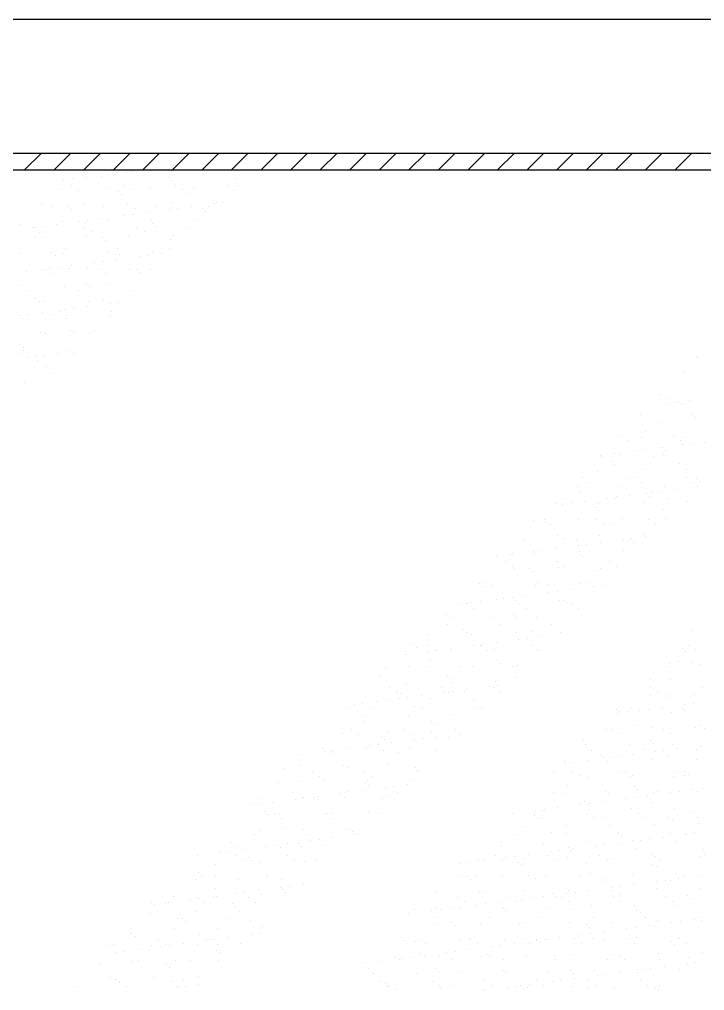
# Model space of a CAD drawing. Header units: inches. Extents: x 11.8 to 54.3, y 10.8 to 35.6.
# Drawn here: x 27.4767 to 27.7533, y 26.8785 to 27.2705 of the extents above; entities that cross this region are included whole.
import ezdxf

# ---------------------------------------------------------------- set-up
doc = ezdxf.new("R2010")
doc.units = ezdxf.units.IN
doc.header["$MEASUREMENT"] = 0
doc.layers.add('02', color=2, linetype='Continuous')

msp = doc.modelspace()

# ---------------------------------------------------------------- linework, layer by layer
at = {"layer": '02'}
for p, q in [((28.02281, 27.27054), (26.94281, 27.27054)), ((27.09401, 27.21654), (27.87161, 27.21654)), ((27.47882, 27.20979), (27.48557, 27.21654)), ((27.49075, 27.20979), (27.4975, 27.21654)), ((27.50268, 27.20979), (27.50943, 27.21654)), ((27.51461, 27.20979), (27.52136, 27.21654)), ((27.52655, 27.20979), (27.5333, 27.21654)), ((27.53848, 27.20979), (27.54523, 27.21654)), ((27.55041, 27.20979), (27.55716, 27.21654)), ((27.56234, 27.20979), (27.56909, 27.21654)), ((27.57427, 27.20979), (27.58102, 27.21654)), ((27.58621, 27.20979), (27.59296, 27.21654)), ((27.59814, 27.20979), (27.60489, 27.21654)), ((27.61007, 27.20979), (27.61682, 27.21654)), ((27.622, 27.20979), (27.62875, 27.21654)), ((27.63394, 27.20979), (27.64069, 27.21654)), ((27.64587, 27.20979), (27.65262, 27.21654)), ((27.6578, 27.20979), (27.66455, 27.21654)), ((27.66973, 27.20979), (27.67648, 27.21654)), ((27.68167, 27.20979), (27.68842, 27.21654)), ((27.6936, 27.20979), (27.70035, 27.21654)), ((27.70553, 27.20979), (27.71228, 27.21654)), ((27.71746, 27.20979), (27.72421, 27.21654)), ((27.7294, 27.20979), (27.73615, 27.21654)), ((27.74133, 27.20979), (27.74808, 27.21654)), ((27.09806, 27.20979), (27.86756, 27.20979)), ((27.50273, 27.2089), (27.50273, 27.2089)), ((27.51628, 27.20858), (27.51628, 27.20858)), ((27.51999, 27.20881), (27.51999, 27.20881)), ((27.52177, 27.2093), (27.52177, 27.2093)), ((27.53822, 27.20947), (27.53822, 27.20947)), ((27.55589, 27.2097), (27.55589, 27.2097)), ((27.49459, 27.20572), (27.49459, 27.20572)), ((27.49811, 27.20619), (27.49811, 27.20619)), ((27.5036, 27.20691), (27.5036, 27.20691)), ((27.50987, 27.20709), (27.50987, 27.20709)), ((27.51276, 27.20812), (27.51276, 27.20812)), ((27.53688, 27.20686), (27.53688, 27.20686)), ((27.53812, 27.20572), (27.53812, 27.20572)), ((27.56429, 27.20626), (27.56429, 27.20626)), ((27.49362, 27.20191), (27.49362, 27.20191)), ((27.49769, 27.20346), (27.49769, 27.20346)), ((27.50054, 27.20165), (27.50054, 27.20165)), ((27.51185, 27.20257), (27.51185, 27.20257)), ((27.51659, 27.20093), (27.51659, 27.20093)), ((27.51871, 27.2035), (27.51871, 27.2035)), ((27.52156, 27.20169), (27.52156, 27.20169)), ((27.52952, 27.20279), (27.52952, 27.20279)), ((27.53973, 27.20354), (27.53973, 27.20354)), ((27.54258, 27.20173), (27.54258, 27.20173)), ((27.54679, 27.20271), (27.54679, 27.20271)), ((27.56075, 27.20358), (27.56075, 27.20358)), ((27.5636, 27.20176), (27.5636, 27.20176)), ((27.56502, 27.20337), (27.56502, 27.20337)), ((27.51783, 27.19979), (27.51783, 27.19979)), ((27.544, 27.20034), (27.544, 27.20034)), ((27.55632, 27.19669), (27.55632, 27.19669)), ((27.55884, 27.1967), (27.55884, 27.1967)), ((27.48548, 27.19566), (27.48548, 27.19566)), ((27.48976, 27.19508), (27.48976, 27.19508)), ((27.4963, 27.19501), (27.4963, 27.19501)), ((27.49754, 27.19387), (27.49754, 27.19387)), ((27.50315, 27.19589), (27.50315, 27.19589)), ((27.51078, 27.19512), (27.51078, 27.19512)), ((27.52042, 27.19581), (27.52042, 27.19581)), ((27.5237, 27.19441), (27.5237, 27.19441)), ((27.52799, 27.19264), (27.52799, 27.19264)), ((27.53181, 27.19516), (27.53181, 27.19516)), ((27.53716, 27.19385), (27.53716, 27.19385)), ((27.53865, 27.19646), (27.53865, 27.19646)), ((27.54067, 27.19431), (27.54067, 27.19431)), ((27.54616, 27.19504), (27.54616, 27.19504)), ((27.55071, 27.19418), (27.55071, 27.19418)), ((27.55196, 27.19304), (27.55196, 27.19304)), ((27.55283, 27.1952), (27.55283, 27.1952)), ((27.55533, 27.19624), (27.55533, 27.19624)), ((27.49405, 27.1889), (27.49405, 27.1889)), ((27.50082, 27.18907), (27.50082, 27.18907)), ((27.50433, 27.18953), (27.50433, 27.18953)), ((27.50982, 27.19025), (27.50982, 27.19025)), ((27.51228, 27.18956), (27.51228, 27.18956)), ((27.51899, 27.19146), (27.51899, 27.19146)), ((27.5225, 27.19192), (27.5225, 27.19192)), ((27.52995, 27.18979), (27.52995, 27.18979)), ((27.54721, 27.1897), (27.54721, 27.1897)), ((27.47725, 27.18794), (27.47725, 27.18794)), ((27.48212, 27.18652), (27.48212, 27.18652)), ((27.48265, 27.18667), (27.48265, 27.18667)), ((27.48616, 27.18714), (27.48616, 27.18714)), ((27.49165, 27.18786), (27.49165, 27.18786)), ((27.50314, 27.18656), (27.50314, 27.18656)), ((27.50341, 27.18849), (27.50341, 27.18849)), ((27.50599, 27.18475), (27.50599, 27.18475)), ((27.52416, 27.1866), (27.52416, 27.1866)), ((27.52701, 27.18479), (27.52701, 27.18479)), ((27.53042, 27.18826), (27.53042, 27.18826)), ((27.53167, 27.18712), (27.53167, 27.18712)), ((27.54518, 27.18664), (27.54518, 27.18664)), ((27.48312, 27.18256), (27.48312, 27.18256)), ((27.48497, 27.18471), (27.48497, 27.18471)), ((27.48591, 27.18266), (27.48591, 27.18266)), ((27.50358, 27.18288), (27.50358, 27.18288)), ((27.51013, 27.18233), (27.51013, 27.18233)), ((27.51138, 27.18119), (27.51138, 27.18119)), ((27.52084, 27.1828), (27.52084, 27.1828)), ((27.53754, 27.18173), (27.53754, 27.18173)), ((27.53907, 27.18346), (27.53907, 27.18346)), ((27.49522, 27.17818), (27.49522, 27.17818)), ((27.51624, 27.17822), (27.51624, 27.17822)), ((27.53726, 27.17826), (27.53726, 27.17826)), ((27.47721, 27.17598), (27.47721, 27.17598)), ((27.48984, 27.17641), (27.48984, 27.17641)), ((27.49108, 27.17527), (27.49108, 27.17527)), ((27.49447, 27.1759), (27.49447, 27.1759)), ((27.5127, 27.17655), (27.5127, 27.17655)), ((27.51604, 27.17359), (27.51604, 27.17359)), ((27.51725, 27.17581), (27.51725, 27.17581)), ((27.52521, 27.1748), (27.52521, 27.1748)), ((27.52872, 27.17526), (27.52872, 27.17526)), ((27.53037, 27.17678), (27.53037, 27.17678)), ((27.53421, 27.17599), (27.53421, 27.17599)), ((27.48633, 27.16965), (27.48633, 27.16965)), ((27.48757, 27.16962), (27.48757, 27.16962)), ((27.48887, 27.17002), (27.48887, 27.17002)), ((27.49239, 27.17048), (27.49239, 27.17048)), ((27.49696, 27.16989), (27.49696, 27.16989)), ((27.49787, 27.1712), (27.49787, 27.1712)), ((27.504, 27.16988), (27.504, 27.16988)), ((27.50704, 27.17241), (27.50704, 27.17241)), ((27.50859, 27.16966), (27.50859, 27.16966)), ((27.51055, 27.17287), (27.51055, 27.17287)), ((27.52127, 27.16979), (27.52127, 27.16979)), ((27.52397, 27.16965), (27.52397, 27.16965)), ((27.52961, 27.1697), (27.52961, 27.1697)), ((27.4797, 27.16881), (27.4797, 27.16881)), ((27.49042, 27.16781), (27.49042, 27.16781)), ((27.51144, 27.16784), (27.51144, 27.16784)), ((27.52521, 27.16851), (27.52521, 27.16851)), ((27.47763, 27.16297), (27.47763, 27.16297)), ((27.47965, 27.16124), (27.47965, 27.16124)), ((27.4949, 27.16289), (27.4949, 27.16289)), ((27.50067, 27.16128), (27.50067, 27.16128)), ((27.50368, 27.16373), (27.50368, 27.16373)), ((27.50492, 27.16259), (27.50492, 27.16259)), ((27.51313, 27.16355), (27.51313, 27.16355)), ((27.52169, 27.16132), (27.52169, 27.16132)), ((27.48338, 27.1578), (27.48338, 27.1578)), ((27.48463, 27.15666), (27.48463, 27.15666)), ((27.48676, 27.15665), (27.48676, 27.15665)), ((27.49861, 27.15382), (27.49861, 27.15382)), ((27.5041, 27.15454), (27.5041, 27.15454)), ((27.50443, 27.15687), (27.50443, 27.15687)), ((27.51079, 27.15721), (27.51079, 27.15721)), ((27.51327, 27.15575), (27.51327, 27.15575)), ((27.51678, 27.15621), (27.51678, 27.15621)), ((27.47693, 27.15097), (27.47693, 27.15097)), ((27.47806, 27.14997), (27.47806, 27.14997)), ((27.48044, 27.15143), (27.48044, 27.15143)), ((27.48593, 27.15215), (27.48593, 27.15215)), ((27.4905, 27.15128), (27.4905, 27.15128)), ((27.49303, 27.15272), (27.49303, 27.15272)), ((27.4951, 27.15336), (27.4951, 27.15336)), ((27.49532, 27.14989), (27.49532, 27.14989)), ((27.49587, 27.1509), (27.49587, 27.1509)), ((27.51355, 27.15054), (27.51355, 27.15054)), ((27.51405, 27.15276), (27.51405, 27.15276)), ((27.4851, 27.14434), (27.4851, 27.14434)), ((27.48718, 27.14364), (27.48718, 27.14364)), ((27.49722, 27.14513), (27.49722, 27.14513)), ((27.49846, 27.14399), (27.49846, 27.14399)), ((27.50485, 27.14387), (27.50485, 27.14387)), ((27.50612, 27.14438), (27.50612, 27.14438)), ((27.47693, 27.1392), (27.47693, 27.1392)), ((27.47817, 27.13806), (27.47817, 27.13806)), ((27.47746, 27.13578), (27.47746, 27.13578)), ((27.47848, 27.13696), (27.47848, 27.13696)), ((27.4803, 27.13396), (27.4803, 27.13396)), ((27.48315, 27.13431), (27.48315, 27.13431)), ((27.48666, 27.13477), (27.48666, 27.13477)), ((27.49215, 27.13549), (27.49215, 27.13549)), ((27.49575, 27.13688), (27.49575, 27.13688)), ((27.49848, 27.13581), (27.49848, 27.13581)), ((27.74997, 27.13448), (27.74997, 27.13448)), ((27.75026, 27.13392), (27.75026, 27.13392)), ((27.48404, 27.13268), (27.48404, 27.13268)), ((27.48761, 27.13063), (27.48761, 27.13063)), ((27.49055, 27.12743), (27.49055, 27.12743)), ((27.74474, 27.12795), (27.74474, 27.12795)), ((27.47891, 27.12396), (27.47891, 27.12396)), ((27.73515, 27.11933), (27.73515, 27.11933)), ((27.738, 27.11752), (27.738, 27.11752)), ((27.73802, 27.11543), (27.73802, 27.11543)), ((27.74154, 27.1159), (27.74154, 27.1159)), ((27.74256, 27.11646), (27.74256, 27.11646)), ((27.7438, 27.11532), (27.7438, 27.11532)), ((27.74517, 27.11495), (27.74517, 27.11495)), ((27.74702, 27.11662), (27.74702, 27.11662)), ((27.72723, 27.11095), (27.72723, 27.11095)), ((27.74825, 27.11099), (27.74825, 27.11099)), ((27.73606, 27.10796), (27.73606, 27.10796)), ((27.74968, 27.10994), (27.74968, 27.10994)), ((27.72939, 27.10401), (27.72939, 27.10401)), ((27.7406, 27.10243), (27.7406, 27.10243)), ((27.71958, 27.10239), (27.71958, 27.10239)), ((27.72243, 27.10058), (27.72243, 27.10058)), ((27.72792, 27.10172), (27.72792, 27.10172)), ((27.74345, 27.10062), (27.74345, 27.10062)), ((27.74425, 27.09878), (27.74425, 27.09878)), ((27.74559, 27.10194), (27.74559, 27.10194)), ((27.74776, 27.09924), (27.74776, 27.09924)), ((27.75325, 27.09996), (27.75325, 27.09996)), ((27.71691, 27.09518), (27.71691, 27.09518)), ((27.71922, 27.09504), (27.71922, 27.09504)), ((27.72608, 27.09638), (27.72608, 27.09638)), ((27.72959, 27.09685), (27.72959, 27.09685)), ((27.73508, 27.09757), (27.73508, 27.09757)), ((27.7361, 27.09786), (27.7361, 27.09786)), ((27.73649, 27.09496), (27.73649, 27.09496)), ((27.73735, 27.09672), (27.73735, 27.09672)), ((27.71142, 27.09445), (27.71142, 27.09445)), ((27.71166, 27.09401), (27.71166, 27.09401)), ((27.71581, 27.09193), (27.71581, 27.09193)), ((27.71706, 27.09079), (27.71706, 27.09079)), ((27.73268, 27.09405), (27.73268, 27.09405)), ((27.74322, 27.09133), (27.74322, 27.09133)), ((27.71012, 27.08805), (27.71012, 27.08805)), ((27.72835, 27.08871), (27.72835, 27.08871)), ((27.74602, 27.08894), (27.74602, 27.08894)), ((27.70402, 27.08545), (27.70402, 27.08545)), ((27.70686, 27.08364), (27.70686, 27.08364)), ((27.72293, 27.08541), (27.72293, 27.08541)), ((27.72504, 27.08549), (27.72504, 27.08549)), ((27.72788, 27.08367), (27.72788, 27.08367)), ((27.74606, 27.08553), (27.74606, 27.08553)), ((27.7489, 27.08371), (27.7489, 27.08371)), ((27.74994, 27.08518), (27.74994, 27.08518)), ((27.75118, 27.08404), (27.75118, 27.08404)), ((27.70198, 27.08181), (27.70198, 27.08181)), ((27.70264, 27.07949), (27.70264, 27.07949)), ((27.71965, 27.08203), (27.71965, 27.08203)), ((27.72965, 27.07925), (27.72965, 27.07925)), ((27.7323, 27.07973), (27.7323, 27.07973)), ((27.73581, 27.08019), (27.73581, 27.08019)), ((27.73691, 27.08195), (27.73691, 27.08195)), ((27.7413, 27.08091), (27.7413, 27.08091)), ((27.75047, 27.08212), (27.75047, 27.08212)), ((27.69328, 27.07513), (27.69328, 27.07513)), ((27.69609, 27.07707), (27.69609, 27.07707)), ((27.69948, 27.07541), (27.69948, 27.07541)), ((27.70496, 27.07613), (27.70496, 27.07613)), ((27.71054, 27.07505), (27.71054, 27.07505)), ((27.71413, 27.07733), (27.71413, 27.07733)), ((27.71711, 27.07711), (27.71711, 27.07711)), ((27.71764, 27.0778), (27.71764, 27.0778)), ((27.72313, 27.07852), (27.72313, 27.07852)), ((27.72877, 27.0757), (27.72877, 27.0757)), ((27.73089, 27.07811), (27.73089, 27.07811)), ((27.73813, 27.07715), (27.73813, 27.07715)), ((27.74644, 27.07593), (27.74644, 27.07593)), ((27.69596, 27.07494), (27.69596, 27.07494)), ((27.70936, 27.07333), (27.70936, 27.07333)), ((27.7106, 27.07219), (27.7106, 27.07219)), ((27.73676, 27.07273), (27.73676, 27.07273)), ((27.68417, 27.06814), (27.68417, 27.06814)), ((27.68845, 27.06851), (27.68845, 27.06851)), ((27.68906, 27.0674), (27.68906, 27.0674)), ((27.7024, 27.0688), (27.7024, 27.0688)), ((27.70947, 27.06855), (27.70947, 27.06855)), ((27.72007, 27.06903), (27.72007, 27.06903)), ((27.73049, 27.06859), (27.73049, 27.06859)), ((27.73734, 27.06894), (27.73734, 27.06894)), ((27.69031, 27.06626), (27.69031, 27.06626)), ((27.69129, 27.0667), (27.69129, 27.0667)), ((27.71231, 27.06673), (27.71231, 27.06673)), ((27.71647, 27.06681), (27.71647, 27.06681)), ((27.73333, 27.06677), (27.73333, 27.06677)), ((27.68052, 27.06013), (27.68052, 27.06013)), ((27.6937, 27.06212), (27.6937, 27.06212)), ((27.69618, 27.06088), (27.69618, 27.06088)), ((27.70154, 27.06017), (27.70154, 27.06017)), ((27.71097, 27.06204), (27.71097, 27.06204)), ((27.71119, 27.05947), (27.71119, 27.05947)), ((27.72035, 27.06068), (27.72035, 27.06068)), ((27.72256, 27.06021), (27.72256, 27.06021)), ((27.72319, 27.06065), (27.72319, 27.06065)), ((27.72387, 27.06114), (27.72387, 27.06114)), ((27.72444, 27.05951), (27.72444, 27.05951)), ((27.7292, 27.0627), (27.7292, 27.0627)), ((27.72936, 27.06186), (27.72936, 27.06186)), ((27.68402, 27.05589), (27.68402, 27.05589)), ((27.68753, 27.05636), (27.68753, 27.05636)), ((27.69302, 27.05708), (27.69302, 27.05708)), ((27.70219, 27.05829), (27.70219, 27.05829)), ((27.70283, 27.0558), (27.70283, 27.0558)), ((27.7057, 27.05875), (27.7057, 27.05875)), ((27.7205, 27.05602), (27.7205, 27.05602)), ((27.66936, 27.05396), (27.66936, 27.05396)), ((27.67288, 27.05157), (27.67288, 27.05157)), ((27.67485, 27.05469), (27.67485, 27.05469)), ((27.67589, 27.05496), (27.67589, 27.05496)), ((27.6846, 27.05514), (27.6846, 27.05514)), ((27.6939, 27.05161), (27.6939, 27.05161)), ((27.7029, 27.05473), (27.7029, 27.05473)), ((27.70414, 27.05359), (27.70414, 27.05359)), ((27.71492, 27.05164), (27.71492, 27.05164)), ((27.67572, 27.04975), (27.67572, 27.04975)), ((27.67646, 27.04889), (27.67646, 27.04889)), ((27.68261, 27.0488), (27.68261, 27.0488)), ((27.68385, 27.04766), (27.68385, 27.04766)), ((27.69413, 27.04912), (27.69413, 27.04912)), ((27.69674, 27.04979), (27.69674, 27.04979)), ((27.71002, 27.04821), (27.71002, 27.04821)), ((27.71139, 27.04903), (27.71139, 27.04903)), ((27.71776, 27.04983), (27.71776, 27.04983)), ((27.66232, 27.04288), (27.66232, 27.04288)), ((27.66356, 27.04174), (27.66356, 27.04174)), ((27.66495, 27.04319), (27.66495, 27.04319)), ((27.66775, 27.04221), (27.66775, 27.04221)), ((27.68502, 27.04213), (27.68502, 27.04213)), ((27.68597, 27.04323), (27.68597, 27.04323)), ((27.68972, 27.04228), (27.68972, 27.04228)), ((27.69375, 27.0397), (27.69375, 27.0397)), ((27.69924, 27.04042), (27.69924, 27.04042)), ((27.70325, 27.04279), (27.70325, 27.04279)), ((27.70699, 27.04326), (27.70699, 27.04326)), ((27.70841, 27.04163), (27.70841, 27.04163)), ((27.71192, 27.04209), (27.71192, 27.04209)), ((27.66943, 27.03636), (27.66943, 27.03636)), ((27.67207, 27.03684), (27.67207, 27.03684)), ((27.67558, 27.03731), (27.67558, 27.03731)), ((27.67688, 27.03589), (27.67688, 27.03589)), ((27.68107, 27.03803), (27.68107, 27.03803)), ((27.69024, 27.03924), (27.69024, 27.03924)), ((27.69455, 27.03611), (27.69455, 27.03611)), ((27.69644, 27.03613), (27.69644, 27.03613)), ((27.6539, 27.03445), (27.6539, 27.03445)), ((27.65731, 27.03463), (27.65731, 27.03463)), ((27.65741, 27.03491), (27.65741, 27.03491)), ((27.65865, 27.03523), (27.65865, 27.03523)), ((27.66015, 27.03281), (27.66015, 27.03281)), ((27.6629, 27.03564), (27.6629, 27.03564)), ((27.67833, 27.03467), (27.67833, 27.03467)), ((27.68118, 27.03285), (27.68118, 27.03285)), ((27.69769, 27.03499), (27.69769, 27.03499)), ((27.69935, 27.0347), (27.69935, 27.0347)), ((27.7022, 27.03289), (27.7022, 27.03289)), ((27.64914, 27.03043), (27.64914, 27.03043)), ((27.65051, 27.02898), (27.65051, 27.02898)), ((27.66818, 27.02921), (27.66818, 27.02921)), ((27.67615, 27.0302), (27.67615, 27.0302)), ((27.6774, 27.02906), (27.6774, 27.02906)), ((27.68545, 27.02913), (27.68545, 27.02913)), ((27.64938, 27.02625), (27.64938, 27.02625)), ((27.65586, 27.02428), (27.65586, 27.02428)), ((27.6704, 27.02629), (27.6704, 27.02629)), ((27.69142, 27.02632), (27.69142, 27.02632)), ((27.64181, 27.02231), (27.64181, 27.02231)), ((27.6571, 27.02314), (27.6571, 27.02314)), ((27.65908, 27.02222), (27.65908, 27.02222)), ((27.67731, 27.02288), (27.67731, 27.02288)), ((27.67829, 27.02019), (27.67829, 27.02019)), ((27.68181, 27.02065), (27.68181, 27.02065)), ((27.68327, 27.02368), (27.68327, 27.02368)), ((27.68729, 27.02137), (27.68729, 27.02137)), ((27.69498, 27.02311), (27.69498, 27.02311)), ((27.74814, 27.0239), (27.74814, 27.0239)), ((27.63557, 27.01835), (27.63557, 27.01835)), ((27.63681, 27.01721), (27.63681, 27.01721)), ((27.64174, 27.01769), (27.64174, 27.01769)), ((27.65096, 27.01659), (27.65096, 27.01659)), ((27.66012, 27.01779), (27.66012, 27.01779)), ((27.66276, 27.01772), (27.66276, 27.01772)), ((27.66298, 27.01776), (27.66298, 27.01776)), ((27.66364, 27.01826), (27.66364, 27.01826)), ((27.66861, 27.0162), (27.66861, 27.0162)), ((27.66912, 27.01898), (27.66912, 27.01898)), ((27.68378, 27.01776), (27.68378, 27.01776)), ((27.7444, 27.0167), (27.7444, 27.0167)), ((27.74684, 27.01788), (27.74684, 27.01788)), ((27.63271, 27.01532), (27.63271, 27.01532)), ((27.63279, 27.0142), (27.63279, 27.0142)), ((27.64195, 27.0154), (27.64195, 27.0154)), ((27.64459, 27.01587), (27.64459, 27.01587)), ((27.64547, 27.01586), (27.64547, 27.01586)), ((27.65094, 27.01598), (27.65094, 27.01598)), ((27.66561, 27.01591), (27.66561, 27.01591)), ((27.68587, 27.01612), (27.68587, 27.01612)), ((27.68663, 27.01595), (27.68663, 27.01595)), ((27.74565, 27.01556), (27.74565, 27.01556)), ((27.74969, 27.01606), (27.74969, 27.01606)), ((27.62457, 27.00907), (27.62457, 27.00907)), ((27.63381, 27.00931), (27.63381, 27.00931)), ((27.64223, 27.0093), (27.64223, 27.0093)), ((27.64269, 27.01183), (27.64269, 27.01183)), ((27.65483, 27.00934), (27.65483, 27.00934)), ((27.6595, 27.00922), (27.6595, 27.00922)), ((27.6697, 27.0116), (27.6697, 27.0116)), ((27.67094, 27.01046), (27.67094, 27.01046)), ((27.67585, 27.00938), (27.67585, 27.00938)), ((27.67773, 27.00987), (27.67773, 27.00987)), ((27.73892, 27.0095), (27.73892, 27.0095)), ((27.73902, 27.01071), (27.73902, 27.01071)), ((27.74254, 27.01117), (27.74254, 27.01117)), ((27.74803, 27.01189), (27.74803, 27.01189)), ((27.74857, 27.0109), (27.74857, 27.0109)), ((27.75152, 27.01017), (27.75152, 27.01017)), ((27.62239, 27.00591), (27.62239, 27.00591)), ((27.6494, 27.00568), (27.6494, 27.00568)), ((27.65065, 27.00454), (27.65065, 27.00454)), ((27.67681, 27.00508), (27.67681, 27.00508)), ((27.62617, 27.00075), (27.62617, 27.00075)), ((27.63313, 27.00231), (27.63313, 27.00231)), ((27.64719, 27.00078), (27.64719, 27.00078)), ((27.65136, 27.00297), (27.65136, 27.00297)), ((27.66635, 27.00114), (27.66635, 27.00114)), ((27.66821, 27.00082), (27.66821, 27.00082)), ((27.66903, 27.0032), (27.66903, 27.0032)), ((27.66986, 27.0016), (27.66986, 27.0016)), ((27.73123, 27.00425), (27.73123, 27.00425)), ((27.73127, 27.00094), (27.73127, 27.00094)), ((27.73946, 27.00391), (27.73946, 27.00391)), ((27.75229, 27.00097), (27.75229, 27.00097)), ((27.62902, 26.99893), (27.62902, 26.99893)), ((27.62911, 26.99975), (27.62911, 26.99975)), ((27.63036, 26.99861), (27.63036, 26.99861)), ((27.63352, 26.99682), (27.63352, 26.99682)), ((27.63901, 26.99754), (27.63901, 26.99754)), ((27.64818, 26.99874), (27.64818, 26.99874)), ((27.65004, 26.99897), (27.65004, 26.99897)), ((27.65169, 26.99921), (27.65169, 26.99921)), ((27.65652, 26.99915), (27.65652, 26.99915)), ((27.65718, 26.99993), (27.65718, 26.99993)), ((27.67106, 26.99901), (27.67106, 26.99901)), ((27.73132, 26.99767), (27.73132, 26.99767)), ((27.73412, 26.99912), (27.73412, 26.99912)), ((27.73795, 26.99809), (27.73795, 26.99809)), ((27.73919, 26.99695), (27.73919, 26.99695)), ((27.74899, 26.99789), (27.74899, 26.99789)), ((27.61007, 26.99269), (27.61007, 26.99269)), ((27.61184, 26.99396), (27.61184, 26.99396)), ((27.61535, 26.99442), (27.61535, 26.99442)), ((27.62084, 26.99515), (27.62084, 26.99515)), ((27.62499, 26.99607), (27.62499, 26.99607)), ((27.63001, 26.99635), (27.63001, 26.99635)), ((27.63623, 26.99323), (27.63623, 26.99323)), ((27.64266, 26.99629), (27.64266, 26.99629)), ((27.65993, 26.99621), (27.65993, 26.99621)), ((27.66324, 26.993), (27.66324, 26.993)), ((27.73608, 26.99284), (27.73608, 26.99284)), ((27.74525, 26.99405), (27.74525, 26.99405)), ((27.74876, 26.99451), (27.74876, 26.99451)), ((27.61629, 26.98939), (27.61629, 26.98939)), ((27.61824, 26.99237), (27.61824, 26.99237)), ((27.63356, 26.98931), (27.63356, 26.98931)), ((27.63926, 26.9924), (27.63926, 26.9924)), ((27.65179, 26.98997), (27.65179, 26.98997)), ((27.66028, 26.99244), (27.66028, 26.99244)), ((27.71766, 26.99217), (27.71766, 26.99217)), ((27.71791, 26.99045), (27.71791, 26.99045)), ((27.7189, 26.99103), (27.7189, 26.99103)), ((27.72262, 26.99099), (27.72262, 26.99099)), ((27.72335, 26.99256), (27.72335, 26.99256)), ((27.72708, 26.99166), (27.72708, 26.99166)), ((27.73059, 26.99212), (27.73059, 26.99212)), ((27.73989, 26.99091), (27.73989, 26.99091)), ((27.74437, 26.9926), (27.74437, 26.9926)), ((27.74506, 26.99157), (27.74506, 26.99157)), ((27.61594, 26.98731), (27.61594, 26.98731)), ((27.64295, 26.98707), (27.64295, 26.98707)), ((27.64419, 26.98593), (27.64419, 26.98593)), ((27.72477, 26.98565), (27.72477, 26.98565)), ((27.74942, 26.98489), (27.74942, 26.98489)), ((27.75178, 26.98542), (27.75178, 26.98542)), ((27.60718, 26.98241), (27.60718, 26.98241)), ((27.6106, 26.9838), (27.6106, 26.9838)), ((27.61345, 26.98199), (27.61345, 26.98199)), ((27.62266, 26.98115), (27.62266, 26.98115)), ((27.62542, 26.98306), (27.62542, 26.98306)), ((27.63162, 26.98384), (27.63162, 26.98384)), ((27.63447, 26.98203), (27.63447, 26.98203)), ((27.64308, 26.98329), (27.64308, 26.98329)), ((27.65264, 26.98388), (27.65264, 26.98388)), ((27.6544, 26.98209), (27.6544, 26.98209)), ((27.71352, 26.984), (27.71352, 26.984)), ((27.7157, 26.984), (27.7157, 26.984)), ((27.71855, 26.98218), (27.71855, 26.98218)), ((27.73175, 26.98466), (27.73175, 26.98466)), ((27.73672, 26.98403), (27.73672, 26.98403)), ((27.73957, 26.98222), (27.73957, 26.98222)), ((27.75303, 26.98428), (27.75303, 26.98428)), ((27.61806, 26.9773), (27.61806, 26.9773)), ((27.62158, 26.97777), (27.62158, 26.97777)), ((27.6239, 26.98001), (27.6239, 26.98001)), ((27.62706, 26.97849), (27.62706, 26.97849)), ((27.63623, 26.9797), (27.63623, 26.9797)), ((27.63975, 26.98016), (27.63975, 26.98016)), ((27.64523, 26.98088), (27.64523, 26.98088)), ((27.65006, 26.98055), (27.65006, 26.98055)), ((27.70448, 26.97972), (27.70448, 26.97972)), ((27.70538, 26.97776), (27.70538, 26.97776)), ((27.72305, 26.97798), (27.72305, 26.97798)), ((27.73149, 26.97949), (27.73149, 26.97949)), ((27.73274, 26.97835), (27.73274, 26.97835)), ((27.74031, 26.9779), (27.74031, 26.9779)), ((27.75147, 26.97739), (27.75147, 26.97739)), ((27.59072, 26.9737), (27.59072, 26.9737)), ((27.59905, 26.97616), (27.59905, 26.97616)), ((27.59989, 26.97491), (27.59989, 26.97491)), ((27.60237, 26.97522), (27.60237, 26.97522)), ((27.60267, 26.97542), (27.60267, 26.97542)), ((27.60341, 26.97537), (27.60341, 26.97537)), ((27.60361, 26.97408), (27.60361, 26.97408)), ((27.60889, 26.9761), (27.60889, 26.9761)), ((27.61671, 26.97639), (27.61671, 26.97639)), ((27.6237, 26.97546), (27.6237, 26.97546)), ((27.62977, 26.97463), (27.62977, 26.97463)), ((27.63398, 26.9763), (27.63398, 26.9763)), ((27.64472, 26.9755), (27.64472, 26.9755)), ((27.70778, 26.97562), (27.70778, 26.97562)), ((27.7112, 26.97357), (27.7112, 26.97357)), ((27.71865, 26.97307), (27.71865, 26.97307)), ((27.72413, 26.97379), (27.72413, 26.97379)), ((27.7288, 26.97565), (27.7288, 26.97565)), ((27.7333, 26.975), (27.7333, 26.975)), ((27.73682, 26.97546), (27.73682, 26.97546)), ((27.7423, 26.97618), (27.7423, 26.97618)), ((27.74982, 26.97569), (27.74982, 26.97569)), ((27.59034, 26.96948), (27.59034, 26.96948)), ((27.60761, 26.9694), (27.60761, 26.9694)), ((27.62584, 26.97006), (27.62584, 26.97006)), ((27.69668, 26.97108), (27.69668, 26.97108)), ((27.69696, 26.97021), (27.69696, 26.97021)), ((27.70048, 26.97068), (27.70048, 26.97068)), ((27.70596, 26.9714), (27.70596, 26.9714)), ((27.71244, 26.97243), (27.71244, 26.97243)), ((27.71394, 26.971), (27.71394, 26.971)), ((27.71513, 26.97261), (27.71513, 26.97261)), ((27.73217, 26.97166), (27.73217, 26.97166)), ((27.73861, 26.97297), (27.73861, 26.97297)), ((27.74984, 26.97188), (27.74984, 26.97188)), ((27.58332, 26.96816), (27.58332, 26.96816)), ((27.59503, 26.96686), (27.59503, 26.96686)), ((27.60948, 26.9687), (27.60948, 26.9687)), ((27.61605, 26.9669), (27.61605, 26.9669)), ((27.63649, 26.96847), (27.63649, 26.96847)), ((27.63707, 26.96694), (27.63707, 26.96694)), ((27.63774, 26.96733), (27.63774, 26.96733)), ((27.69215, 26.9665), (27.69215, 26.9665)), ((27.70013, 26.96705), (27.70013, 26.96705)), ((27.70298, 26.96524), (27.70298, 26.96524)), ((27.71832, 26.96705), (27.71832, 26.96705)), ((27.72116, 26.96709), (27.72116, 26.96709)), ((27.724, 26.96528), (27.724, 26.96528)), ((27.74218, 26.96713), (27.74218, 26.96713)), ((27.74502, 26.96532), (27.74502, 26.96532)), ((27.74533, 26.96681), (27.74533, 26.96681)), ((27.74657, 26.96567), (27.74657, 26.96567)), ((27.58124, 26.9625), (27.58124, 26.9625)), ((27.58919, 26.96278), (27.58919, 26.96278)), ((27.59788, 26.96505), (27.59788, 26.96505)), ((27.59947, 26.96315), (27.59947, 26.96315)), ((27.6162, 26.96255), (27.6162, 26.96255)), ((27.61714, 26.96338), (27.61714, 26.96338)), ((27.61744, 26.96141), (27.61744, 26.96141)), ((27.6189, 26.96509), (27.6189, 26.96509)), ((27.63329, 26.96183), (27.63329, 26.96183)), ((27.63441, 26.9633), (27.63441, 26.9633)), ((27.7058, 26.96475), (27.7058, 26.96475)), ((27.72347, 26.96498), (27.72347, 26.96498)), ((27.74074, 26.9649), (27.74074, 26.9649)), ((27.58711, 26.95848), (27.58711, 26.95848)), ((27.60612, 26.95825), (27.60612, 26.95825)), ((27.60813, 26.95852), (27.60813, 26.95852)), ((27.60963, 26.95872), (27.60963, 26.95872)), ((27.61512, 26.95944), (27.61512, 26.95944)), ((27.62429, 26.96065), (27.62429, 26.96065)), ((27.6278, 26.96111), (27.6278, 26.96111)), ((27.62915, 26.95856), (27.62915, 26.95856)), ((27.69221, 26.95868), (27.69221, 26.95868)), ((27.6971, 26.95808), (27.6971, 26.95808)), ((27.69803, 26.96112), (27.69803, 26.96112)), ((27.71323, 26.95871), (27.71323, 26.95871)), ((27.71437, 26.95799), (27.71437, 26.95799)), ((27.72504, 26.96089), (27.72504, 26.96089)), ((27.72628, 26.95975), (27.72628, 26.95975)), ((27.7326, 26.95865), (27.7326, 26.95865)), ((27.73425, 26.95875), (27.73425, 26.95875)), ((27.73953, 26.95834), (27.73953, 26.95834)), ((27.74304, 26.9588), (27.74304, 26.9588)), ((27.74853, 26.95953), (27.74853, 26.95953)), ((27.75027, 26.95887), (27.75027, 26.95887)), ((27.75244, 26.96029), (27.75244, 26.96029)), ((27.56978, 26.95347), (27.56978, 26.95347)), ((27.5731, 26.95625), (27.5731, 26.95625)), ((27.57329, 26.95393), (27.57329, 26.95393)), ((27.57878, 26.95465), (27.57878, 26.95465)), ((27.58795, 26.95586), (27.58795, 26.95586)), ((27.59077, 26.95648), (27.59077, 26.95648)), ((27.59146, 26.95632), (27.59146, 26.95632)), ((27.59591, 26.95662), (27.59591, 26.95662)), ((27.59695, 26.95705), (27.59695, 26.95705)), ((27.59715, 26.95548), (27.59715, 26.95548)), ((27.60804, 26.95639), (27.60804, 26.95639)), ((27.62332, 26.95603), (27.62332, 26.95603)), ((27.62627, 26.95705), (27.62627, 26.95705)), ((27.70319, 26.95356), (27.70319, 26.95356)), ((27.70474, 26.95497), (27.70474, 26.95497)), ((27.70599, 26.95383), (27.70599, 26.95383)), ((27.7067, 26.95402), (27.7067, 26.95402)), ((27.71219, 26.95474), (27.71219, 26.95474)), ((27.72136, 26.95595), (27.72136, 26.95595)), ((27.72487, 26.95641), (27.72487, 26.95641)), ((27.73036, 26.95713), (27.73036, 26.95713)), ((27.73215, 26.95437), (27.73215, 26.95437)), ((27.57562, 26.9507), (27.57562, 26.9507)), ((27.57686, 26.94956), (27.57686, 26.94956)), ((27.57946, 26.94992), (27.57946, 26.94992)), ((27.5999, 26.95015), (27.5999, 26.95015)), ((27.60048, 26.94996), (27.60048, 26.94996)), ((27.60303, 26.9501), (27.60303, 26.9501)), ((27.61756, 26.95037), (27.61756, 26.95037)), ((27.6215, 26.95), (27.6215, 26.95)), ((27.67585, 26.94996), (27.67585, 26.94996)), ((27.68457, 26.95011), (27.68457, 26.95011)), ((27.68502, 26.95116), (27.68502, 26.95116)), ((27.688, 26.95109), (27.688, 26.95109)), ((27.68853, 26.95163), (27.68853, 26.95163)), ((27.69402, 26.95235), (27.69402, 26.95235)), ((27.70559, 26.95015), (27.70559, 26.95015)), ((27.70623, 26.95175), (27.70623, 26.95175)), ((27.7239, 26.95197), (27.7239, 26.95197)), ((27.72661, 26.95019), (27.72661, 26.95019)), ((27.74117, 26.95189), (27.74117, 26.95189)), ((27.74763, 26.95023), (27.74763, 26.95023)), ((27.58166, 26.94949), (27.58166, 26.94949)), ((27.58231, 26.94811), (27.58231, 26.94811)), ((27.60333, 26.94815), (27.60333, 26.94815)), ((27.68445, 26.94904), (27.68445, 26.94904)), ((27.6857, 26.9479), (27.6857, 26.9479)), ((27.68741, 26.9483), (27.68741, 26.9483)), ((27.70843, 26.94834), (27.70843, 26.94834)), ((27.71186, 26.94844), (27.71186, 26.94844)), ((27.72945, 26.94838), (27.72945, 26.94838)), ((27.73303, 26.94564), (27.73303, 26.94564)), ((27.73887, 26.94821), (27.73887, 26.94821)), ((27.74011, 26.94707), (27.74011, 26.94707)), ((27.75047, 26.94842), (27.75047, 26.94842)), ((27.75069, 26.94587), (27.75069, 26.94587)), ((27.57352, 26.94325), (27.57352, 26.94325)), ((27.58273, 26.94418), (27.58273, 26.94418)), ((27.59119, 26.94347), (27.59119, 26.94347)), ((27.60846, 26.94339), (27.60846, 26.94339)), ((27.60974, 26.94395), (27.60974, 26.94395)), ((27.61099, 26.94281), (27.61099, 26.94281)), ((27.67664, 26.94173), (27.67664, 26.94173)), ((27.67986, 26.94484), (27.67986, 26.94484)), ((27.69157, 26.94252), (27.69157, 26.94252)), ((27.69753, 26.94507), (27.69753, 26.94507)), ((27.69766, 26.94177), (27.69766, 26.94177)), ((27.71479, 26.94499), (27.71479, 26.94499)), ((27.71858, 26.94229), (27.71858, 26.94229)), ((27.71868, 26.94181), (27.71868, 26.94181)), ((27.7397, 26.94185), (27.7397, 26.94185)), ((27.74599, 26.94169), (27.74599, 26.94169)), ((27.74926, 26.94215), (27.74926, 26.94215)), ((27.56244, 26.93825), (27.56244, 26.93825)), ((27.57154, 26.94154), (27.57154, 26.94154)), ((27.585, 26.938), (27.585, 26.938)), ((27.58945, 26.93802), (27.58945, 26.93802)), ((27.59256, 26.94158), (27.59256, 26.94158)), ((27.59417, 26.9392), (27.59417, 26.9392)), ((27.59768, 26.93967), (27.59768, 26.93967)), ((27.60317, 26.94039), (27.60317, 26.94039)), ((27.61234, 26.9416), (27.61234, 26.9416)), ((27.61358, 26.94162), (27.61358, 26.94162)), ((27.67116, 26.93817), (27.67116, 26.93817)), ((27.68842, 26.93808), (27.68842, 26.93808)), ((27.70665, 26.93874), (27.70665, 26.93874)), ((27.71841, 26.93808), (27.71841, 26.93808)), ((27.71982, 26.94115), (27.71982, 26.94115)), ((27.72432, 26.93897), (27.72432, 26.93897)), ((27.72758, 26.93929), (27.72758, 26.93929)), ((27.73109, 26.93975), (27.73109, 26.93975)), ((27.73658, 26.94048), (27.73658, 26.94048)), ((27.74159, 26.93888), (27.74159, 26.93888)), ((27.74575, 26.94168), (27.74575, 26.94168)), ((27.55783, 26.93442), (27.55783, 26.93442)), ((27.56134, 26.93488), (27.56134, 26.93488)), ((27.56482, 26.93657), (27.56482, 26.93657)), ((27.56683, 26.93561), (27.56683, 26.93561)), ((27.576, 26.93681), (27.576, 26.93681)), ((27.57951, 26.93727), (27.57951, 26.93727)), ((27.58209, 26.93648), (27.58209, 26.93648)), ((27.5907, 26.93688), (27.5907, 26.93688)), ((27.60032, 26.93714), (27.60032, 26.93714)), ((27.67128, 26.9366), (27.67128, 26.9366)), ((27.69124, 26.93451), (27.69124, 26.93451)), ((27.69475, 26.93497), (27.69475, 26.93497)), ((27.69829, 26.93636), (27.69829, 26.93636)), ((27.69953, 26.93522), (27.69953, 26.93522)), ((27.70024, 26.93569), (27.70024, 26.93569)), ((27.70941, 26.9369), (27.70941, 26.9369)), ((27.71292, 26.93736), (27.71292, 26.93736)), ((27.7257, 26.93577), (27.7257, 26.93577)), ((27.75271, 26.93553), (27.75271, 26.93553)), ((27.54866, 26.93321), (27.54866, 26.93321)), ((27.56389, 26.93298), (27.56389, 26.93298)), ((27.56674, 26.93117), (27.56674, 26.93117)), ((27.56916, 26.9321), (27.56916, 26.9321)), ((27.57041, 26.93096), (27.57041, 26.93096)), ((27.57395, 26.93024), (27.57395, 26.93024)), ((27.58492, 26.93302), (27.58492, 26.93302)), ((27.58776, 26.93121), (27.58776, 26.93121)), ((27.59162, 26.93046), (27.59162, 26.93046)), ((27.59657, 26.9315), (27.59657, 26.9315)), ((27.65842, 26.93019), (27.65842, 26.93019)), ((27.66205, 26.93118), (27.66205, 26.93118)), ((27.6639, 26.93091), (27.6639, 26.93091)), ((27.669, 26.93317), (27.669, 26.93317)), ((27.67184, 26.93136), (27.67184, 26.93136)), ((27.67307, 26.93212), (27.67307, 26.93212)), ((27.67658, 26.93258), (27.67658, 26.93258)), ((27.678, 26.93044), (27.678, 26.93044)), ((27.68028, 26.93184), (27.68028, 26.93184)), ((27.68207, 26.9333), (27.68207, 26.9333)), ((27.69002, 26.93321), (27.69002, 26.93321)), ((27.69286, 26.9314), (27.69286, 26.9314)), ((27.69795, 26.93206), (27.69795, 26.93206)), ((27.71104, 26.93325), (27.71104, 26.93325)), ((27.71388, 26.93144), (27.71388, 26.93144)), ((27.71522, 26.93198), (27.71522, 26.93198)), ((27.73206, 26.93329), (27.73206, 26.93329)), ((27.73345, 26.93264), (27.73345, 26.93264)), ((27.7349, 26.93147), (27.7349, 26.93147)), ((27.75112, 26.93286), (27.75112, 26.93286)), ((27.75308, 26.93333), (27.75308, 26.93333)), ((27.54887, 26.92617), (27.54887, 26.92617)), ((27.55572, 26.92958), (27.55572, 26.92958)), ((27.6549, 26.92972), (27.6549, 26.92972)), ((27.67924, 26.9293), (27.67924, 26.9293)), ((27.7054, 26.92984), (27.7054, 26.92984)), ((27.73241, 26.92961), (27.73241, 26.92961)), ((27.73366, 26.92847), (27.73366, 26.92847)), ((27.54758, 26.92334), (27.54758, 26.92334)), ((27.55011, 26.92503), (27.55011, 26.92503)), ((27.55597, 26.9246), (27.55597, 26.9246)), ((27.56525, 26.92356), (27.56525, 26.92356)), ((27.57628, 26.92558), (27.57628, 26.92558)), ((27.57699, 26.92464), (27.57699, 26.92464)), ((27.58251, 26.92348), (27.58251, 26.92348)), ((27.65391, 26.92494), (27.65391, 26.92494)), ((27.65771, 26.92452), (27.65771, 26.92452)), ((27.65895, 26.92338), (27.65895, 26.92338)), ((27.66107, 26.92479), (27.66107, 26.92479)), ((27.67158, 26.92516), (27.67158, 26.92516)), ((27.68209, 26.92483), (27.68209, 26.92483)), ((27.68511, 26.92392), (27.68511, 26.92392)), ((27.68885, 26.92508), (27.68885, 26.92508)), ((27.70311, 26.92487), (27.70311, 26.92487)), ((27.70708, 26.92573), (27.70708, 26.92573)), ((27.71212, 26.92369), (27.71212, 26.92369)), ((27.71337, 26.92255), (27.71337, 26.92255)), ((27.72413, 26.92491), (27.72413, 26.92491)), ((27.72475, 26.92596), (27.72475, 26.92596)), ((27.7338, 26.92263), (27.7338, 26.92263)), ((27.73732, 26.9231), (27.73732, 26.9231)), ((27.73953, 26.92309), (27.73953, 26.92309)), ((27.74202, 26.92588), (27.74202, 26.92588)), ((27.7428, 26.92382), (27.7428, 26.92382)), ((27.74515, 26.92495), (27.74515, 26.92495)), ((27.75197, 26.92503), (27.75197, 26.92503)), ((27.55599, 26.91965), (27.55599, 26.91965)), ((27.56757, 26.91823), (27.56757, 26.91823)), ((27.57306, 26.91895), (27.57306, 26.91895)), ((27.58222, 26.92015), (27.58222, 26.92015)), ((27.583, 26.91942), (27.583, 26.91942)), ((27.58424, 26.91828), (27.58424, 26.91828)), ((27.58574, 26.92062), (27.58574, 26.92062)), ((27.59123, 26.92134), (27.59123, 26.92134)), ((27.64521, 26.91826), (27.64521, 26.91826)), ((27.66248, 26.91817), (27.66248, 26.91817)), ((27.68071, 26.91883), (27.68071, 26.91883)), ((27.69838, 26.91906), (27.69838, 26.91906)), ((27.70098, 26.91831), (27.70098, 26.91831)), ((27.70647, 26.91903), (27.70647, 26.91903)), ((27.71563, 26.92024), (27.71563, 26.92024)), ((27.71564, 26.91897), (27.71564, 26.91897)), ((27.71915, 26.9207), (27.71915, 26.9207)), ((27.72463, 26.92143), (27.72463, 26.92143)), ((27.73388, 26.91963), (27.73388, 26.91963)), ((27.75154, 26.91986), (27.75154, 26.91986)), ((27.53888, 26.91666), (27.53888, 26.91666)), ((27.54589, 26.91537), (27.54589, 26.91537)), ((27.54833, 26.91604), (27.54833, 26.91604)), ((27.5494, 26.91583), (27.5494, 26.91583)), ((27.55489, 26.91656), (27.55489, 26.91656)), ((27.55614, 26.91658), (27.55614, 26.91658)), ((27.56405, 26.91776), (27.56405, 26.91776)), ((27.56935, 26.91608), (27.56935, 26.91608)), ((27.57219, 26.91427), (27.57219, 26.91427)), ((27.57438, 26.91723), (27.57438, 26.91723)), ((27.65343, 26.91623), (27.65343, 26.91623)), ((27.65627, 26.91442), (27.65627, 26.91442)), ((27.66482, 26.91799), (27.66482, 26.91799)), ((27.67013, 26.91425), (27.67013, 26.91425)), ((27.67445, 26.91627), (27.67445, 26.91627)), ((27.67729, 26.91446), (27.67729, 26.91446)), ((27.67929, 26.91546), (27.67929, 26.91546)), ((27.68281, 26.91592), (27.68281, 26.91592)), ((27.6883, 26.91664), (27.6883, 26.91664)), ((27.69183, 26.91776), (27.69183, 26.91776)), ((27.69308, 26.91662), (27.69308, 26.91662)), ((27.69547, 26.91631), (27.69547, 26.91631)), ((27.69746, 26.91785), (27.69746, 26.91785)), ((27.69832, 26.9145), (27.69832, 26.9145)), ((27.71649, 26.91635), (27.71649, 26.91635)), ((27.71924, 26.91717), (27.71924, 26.91717)), ((27.71934, 26.91453), (27.71934, 26.91453)), ((27.73751, 26.91638), (27.73751, 26.91638)), ((27.74036, 26.91457), (27.74036, 26.91457)), ((27.74625, 26.91693), (27.74625, 26.91693)), ((27.74749, 26.91579), (27.74749, 26.91579)), ((27.53015, 26.91419), (27.53015, 26.91419)), ((27.53123, 26.91344), (27.53123, 26.91344)), ((27.53569, 26.91373), (27.53569, 26.91373)), ((27.53672, 26.91416), (27.53672, 26.91416)), ((27.548, 26.91033), (27.548, 26.91033)), ((27.55117, 26.91423), (27.55117, 26.91423)), ((27.5627, 26.9135), (27.5627, 26.9135)), ((27.56395, 26.91236), (27.56395, 26.91236)), ((27.56567, 26.91056), (27.56567, 26.91056)), ((27.63611, 26.91127), (27.63611, 26.91127)), ((27.64296, 26.91067), (27.64296, 26.91067)), ((27.64453, 26.91207), (27.64453, 26.91207)), ((27.64647, 26.91114), (27.64647, 26.91114)), ((27.65196, 26.91186), (27.65196, 26.91186)), ((27.65434, 26.91193), (27.65434, 26.91193)), ((27.66113, 26.91307), (27.66113, 26.91307)), ((27.66464, 26.91353), (27.66464, 26.91353)), ((27.67154, 26.91184), (27.67154, 26.91184)), ((27.67201, 26.91215), (27.67201, 26.91215)), ((27.67278, 26.9107), (27.67278, 26.9107)), ((27.68927, 26.91207), (27.68927, 26.91207)), ((27.69895, 26.91124), (27.69895, 26.91124)), ((27.7075, 26.91273), (27.7075, 26.91273)), ((27.72517, 26.91295), (27.72517, 26.91295)), ((27.72596, 26.91101), (27.72596, 26.91101)), ((27.74244, 26.91287), (27.74244, 26.91287)), ((27.52977, 26.90967), (27.52977, 26.90967)), ((27.5404, 26.90766), (27.5404, 26.90766)), ((27.54241, 26.90757), (27.54241, 26.90757)), ((27.54366, 26.90643), (27.54366, 26.90643)), ((27.56142, 26.9077), (27.56142, 26.9077)), ((27.56982, 26.90697), (27.56982, 26.90697)), ((27.63379, 26.90947), (27.63379, 26.90947)), ((27.6455, 26.90785), (27.6455, 26.90785)), ((27.66652, 26.90789), (27.66652, 26.90789)), ((27.68754, 26.90793), (27.68754, 26.90793)), ((27.70856, 26.90797), (27.70856, 26.90797)), ((27.7272, 26.90987), (27.7272, 26.90987)), ((27.72958, 26.90801), (27.72958, 26.90801)), ((27.7343, 26.90663), (27.7343, 26.90663)), ((27.74354, 26.90644), (27.74354, 26.90644)), ((27.74903, 26.90716), (27.74903, 26.90716)), ((27.7506, 26.90804), (27.7506, 26.90804)), ((27.75197, 26.90685), (27.75197, 26.90685)), ((27.52163, 26.90343), (27.52163, 26.90343)), ((27.5393, 26.90365), (27.5393, 26.90365)), ((27.55657, 26.90357), (27.55657, 26.90357)), ((27.5748, 26.90423), (27.5748, 26.90423)), ((27.64564, 26.90525), (27.64564, 26.90525)), ((27.65125, 26.90591), (27.65125, 26.90591)), ((27.65249, 26.90477), (27.65249, 26.90477)), ((27.6629, 26.90517), (27.6629, 26.90517)), ((27.67866, 26.90532), (27.67866, 26.90532)), ((27.68113, 26.90583), (27.68113, 26.90583)), ((27.6988, 26.90605), (27.6988, 26.90605)), ((27.70567, 26.90508), (27.70567, 26.90508)), ((27.70691, 26.90394), (27.70691, 26.90394)), ((27.71607, 26.90597), (27.71607, 26.90597)), ((27.72186, 26.90358), (27.72186, 26.90358)), ((27.72537, 26.90405), (27.72537, 26.90405)), ((27.73086, 26.90477), (27.73086, 26.90477)), ((27.73307, 26.90449), (27.73307, 26.90449)), ((27.74003, 26.90598), (27.74003, 26.90598)), ((27.52212, 26.90165), (27.52212, 26.90165)), ((27.52337, 26.90051), (27.52337, 26.90051)), ((27.53276, 26.8991), (27.53276, 26.8991)), ((27.54953, 26.90105), (27.54953, 26.90105)), ((27.55211, 26.89871), (27.55211, 26.89871)), ((27.55378, 26.89914), (27.55378, 26.89914)), ((27.55562, 26.89918), (27.55562, 26.89918)), ((27.56111, 26.8999), (27.56111, 26.8999)), ((27.57028, 26.90111), (27.57028, 26.90111)), ((27.57379, 26.90157), (27.57379, 26.90157)), ((27.63096, 26.89999), (27.63096, 26.89999)), ((27.6322, 26.89885), (27.6322, 26.89885)), ((27.63786, 26.89929), (27.63786, 26.89929)), ((27.65476, 26.89892), (27.65476, 26.89892)), ((27.65837, 26.89939), (27.65837, 26.89939)), ((27.65888, 26.89933), (27.65888, 26.89933)), ((27.67243, 26.89915), (27.67243, 26.89915)), ((27.6799, 26.89937), (27.6799, 26.89937)), ((27.68538, 26.89916), (27.68538, 26.89916)), ((27.68552, 26.8988), (27.68552, 26.8988)), ((27.68903, 26.89926), (27.68903, 26.89926)), ((27.6897, 26.89907), (27.6897, 26.89907)), ((27.69452, 26.89999), (27.69452, 26.89999)), ((27.70092, 26.89941), (27.70092, 26.89941)), ((27.70369, 26.90119), (27.70369, 26.90119)), ((27.7072, 26.90166), (27.7072, 26.90166)), ((27.70793, 26.89972), (27.70793, 26.89972)), ((27.71269, 26.90238), (27.71269, 26.90238)), ((27.72194, 26.89944), (27.72194, 26.89944)), ((27.7256, 26.89995), (27.7256, 26.89995)), ((27.74287, 26.89986), (27.74287, 26.89986)), ((27.74296, 26.89948), (27.74296, 26.89948)), ((27.51293, 26.89675), (27.51293, 26.89675)), ((27.51458, 26.89725), (27.51458, 26.89725)), ((27.52477, 26.89511), (27.52477, 26.89511)), ((27.52924, 26.89513), (27.52924, 26.89513)), ((27.5302, 26.89667), (27.5302, 26.89667)), ((27.53394, 26.89632), (27.53394, 26.89632)), ((27.5356, 26.89729), (27.5356, 26.89729)), ((27.53745, 26.89678), (27.53745, 26.89678)), ((27.54294, 26.89751), (27.54294, 26.89751)), ((27.54843, 26.89732), (27.54843, 26.89732)), ((27.55625, 26.89489), (27.55625, 26.89489)), ((27.55662, 26.89733), (27.55662, 26.89733)), ((27.5661, 26.89755), (27.5661, 26.89755)), ((27.63653, 26.89827), (27.63653, 26.89827)), ((27.64071, 26.89748), (27.64071, 26.89748)), ((27.65818, 26.8952), (27.65818, 26.8952)), ((27.66173, 26.89752), (27.66173, 26.89752)), ((27.66735, 26.89641), (27.66735, 26.89641)), ((27.67086, 26.89687), (27.67086, 26.89687)), ((27.67635, 26.89759), (27.67635, 26.89759)), ((27.68275, 26.89755), (27.68275, 26.89755)), ((27.68662, 26.89802), (27.68662, 26.89802)), ((27.70377, 26.89759), (27.70377, 26.89759)), ((27.71278, 26.89856), (27.71278, 26.89856)), ((27.72479, 26.89763), (27.72479, 26.89763)), ((27.73979, 26.89833), (27.73979, 26.89833)), ((27.74104, 26.89719), (27.74104, 26.89719)), ((27.74581, 26.89767), (27.74581, 26.89767)), ((27.51577, 26.89393), (27.51577, 26.89393)), ((27.51928, 26.89439), (27.51928, 26.89439)), ((27.54585, 26.89076), (27.54585, 26.89076)), ((27.55749, 26.89375), (27.55749, 26.89375)), ((27.62839, 26.89202), (27.62839, 26.89202)), ((27.62993, 26.89091), (27.62993, 26.89091)), ((27.63101, 26.89162), (27.63101, 26.89162)), ((27.63452, 26.89209), (27.63452, 26.89209)), ((27.63807, 26.89347), (27.63807, 26.89347)), ((27.64001, 26.89281), (27.64001, 26.89281)), ((27.64606, 26.89225), (27.64606, 26.89225)), ((27.64918, 26.89402), (27.64918, 26.89402)), ((27.65095, 26.89095), (27.65095, 26.89095)), ((27.65269, 26.89448), (27.65269, 26.89448)), ((27.66333, 26.89216), (27.66333, 26.89216)), ((27.66508, 26.89324), (27.66508, 26.89324)), ((27.66633, 26.8921), (27.66633, 26.8921)), ((27.67197, 26.89099), (27.67197, 26.89099)), ((27.68156, 26.89282), (27.68156, 26.89282)), ((27.69249, 26.89264), (27.69249, 26.89264)), ((27.69299, 26.89103), (27.69299, 26.89103)), ((27.69923, 26.89304), (27.69923, 26.89304)), ((27.71401, 26.89106), (27.71401, 26.89106)), ((27.7165, 26.89296), (27.7165, 26.89296)), ((27.7195, 26.89241), (27.7195, 26.89241)), ((27.72075, 26.89127), (27.72075, 26.89127)), ((27.73473, 26.89362), (27.73473, 26.89362)), ((27.73503, 26.8911), (27.73503, 26.8911)), ((27.74691, 26.89181), (27.74691, 26.89181)), ((27.75239, 26.89384), (27.75239, 26.89384)), ((27.50895, 26.8892), (27.50895, 26.8892)), ((27.52206, 26.89042), (27.52206, 26.89042)), ((27.52483, 26.89072), (27.52483, 26.89072)), ((27.53596, 26.88897), (27.53596, 26.88897)), ((27.5372, 26.88783), (27.5372, 26.88783)), ((27.53973, 26.89065), (27.53973, 26.89065)), ((27.55699, 26.89056), (27.55699, 26.89056)), ((27.61635, 26.88969), (27.61635, 26.88969)), ((27.61778, 26.88754), (27.61778, 26.88754)), ((27.62184, 26.89042), (27.62184, 26.89042)), ((27.64479, 26.88731), (27.64479, 26.88731)), ((27.72602, 26.88694), (27.72602, 26.88694)), ((27.72808, 26.88693), (27.72808, 26.88693)), ((27.73159, 26.88739), (27.73159, 26.88739)), ((27.73708, 26.88811), (27.73708, 26.88811)), ((27.74329, 26.88686), (27.74329, 26.88686)), ((27.74625, 26.88932), (27.74625, 26.88932)), ((27.74976, 26.88978), (27.74976, 26.88978)), ((27.51336, 26.88374), (27.51336, 26.88374)), ((27.51567, 26.88304), (27.51567, 26.88304)), ((27.53062, 26.88366), (27.53062, 26.88366)), ((27.54885, 26.88432), (27.54885, 26.88432)), ((27.61969, 26.88534), (27.61969, 26.88534)), ((27.63696, 26.88526), (27.63696, 26.88526)), ((27.64604, 26.88617), (27.64604, 26.88617)), ((27.65519, 26.88592), (27.65519, 26.88592)), ((27.6722, 26.88671), (27.6722, 26.88671)), ((27.67286, 26.88614), (27.67286, 26.88614)), ((27.69012, 26.88606), (27.69012, 26.88606)), ((27.69921, 26.88648), (27.69921, 26.88648)), ((27.70045, 26.88534), (27.70045, 26.88534)), ((27.70074, 26.88333), (27.70074, 26.88333)), ((27.70836, 26.88672), (27.70836, 26.88672)), ((27.70991, 26.88454), (27.70991, 26.88454)), ((27.71342, 26.885), (27.71342, 26.885)), ((27.71891, 26.88572), (27.71891, 26.88572)), ((27.72662, 26.88589), (27.72662, 26.88589)), ((27.49901, 26.88031), (27.49901, 26.88031)), ((27.51691, 26.8819), (27.51691, 26.8819)), ((27.51719, 26.88216), (27.51719, 26.88216)), ((27.52003, 26.88035), (27.52003, 26.88035)), ((27.53821, 26.8822), (27.53821, 26.8822)), ((27.54016, 26.87966), (27.54016, 26.87966)), ((27.54105, 26.88038), (27.54105, 26.88038)), ((27.54307, 26.88245), (27.54307, 26.88245)), ((27.54368, 26.88013), (27.54368, 26.88013)), ((27.54916, 26.88085), (27.54916, 26.88085)), ((27.62229, 26.88235), (27.62229, 26.88235)), ((27.6245, 26.88139), (27.6245, 26.88139)), ((27.62514, 26.88054), (27.62514, 26.88054)), ((27.62575, 26.88025), (27.62575, 26.88025)), ((27.62882, 26.87901), (27.62882, 26.87901)), ((27.64331, 26.88239), (27.64331, 26.88239)), ((27.64616, 26.88058), (27.64616, 26.88058)), ((27.64649, 26.87924), (27.64649, 26.87924)), ((27.65191, 26.88079), (27.65191, 26.88079)), ((27.66375, 26.87916), (27.66375, 26.87916)), ((27.66433, 26.88243), (27.66433, 26.88243)), ((27.66718, 26.88061), (27.66718, 26.88061)), ((27.67357, 26.87975), (27.67357, 26.87975)), ((27.67709, 26.88021), (27.67709, 26.88021)), ((27.67892, 26.88056), (27.67892, 26.88056)), ((27.68016, 26.87942), (27.68016, 26.87942)), ((27.68198, 26.87981), (27.68198, 26.87981)), ((27.68257, 26.88094), (27.68257, 26.88094)), ((27.68535, 26.88246), (27.68535, 26.88246)), ((27.6882, 26.88065), (27.6882, 26.88065)), ((27.69174, 26.88214), (27.69174, 26.88214)), ((27.69526, 26.88261), (27.69526, 26.88261)), ((27.69965, 26.88004), (27.69965, 26.88004)), ((27.70633, 26.87996), (27.70633, 26.87996)), ((27.70637, 26.8825), (27.70637, 26.8825)), ((27.70922, 26.88069), (27.70922, 26.88069)), ((27.71692, 26.87996), (27.71692, 26.87996)), ((27.72739, 26.88254), (27.72739, 26.88254)), ((27.73024, 26.88073), (27.73024, 26.88073)), ((27.73334, 26.87973), (27.73334, 26.87973)), ((27.73515, 26.88061), (27.73515, 26.88061)), ((27.6644, 26.87854), (27.6644, 26.87854)), ((27.73458, 26.87859), (27.73458, 26.87859))]:
    msp.add_line(p, q, dxfattribs=at)

doc.saveas('drawing.dxf')
